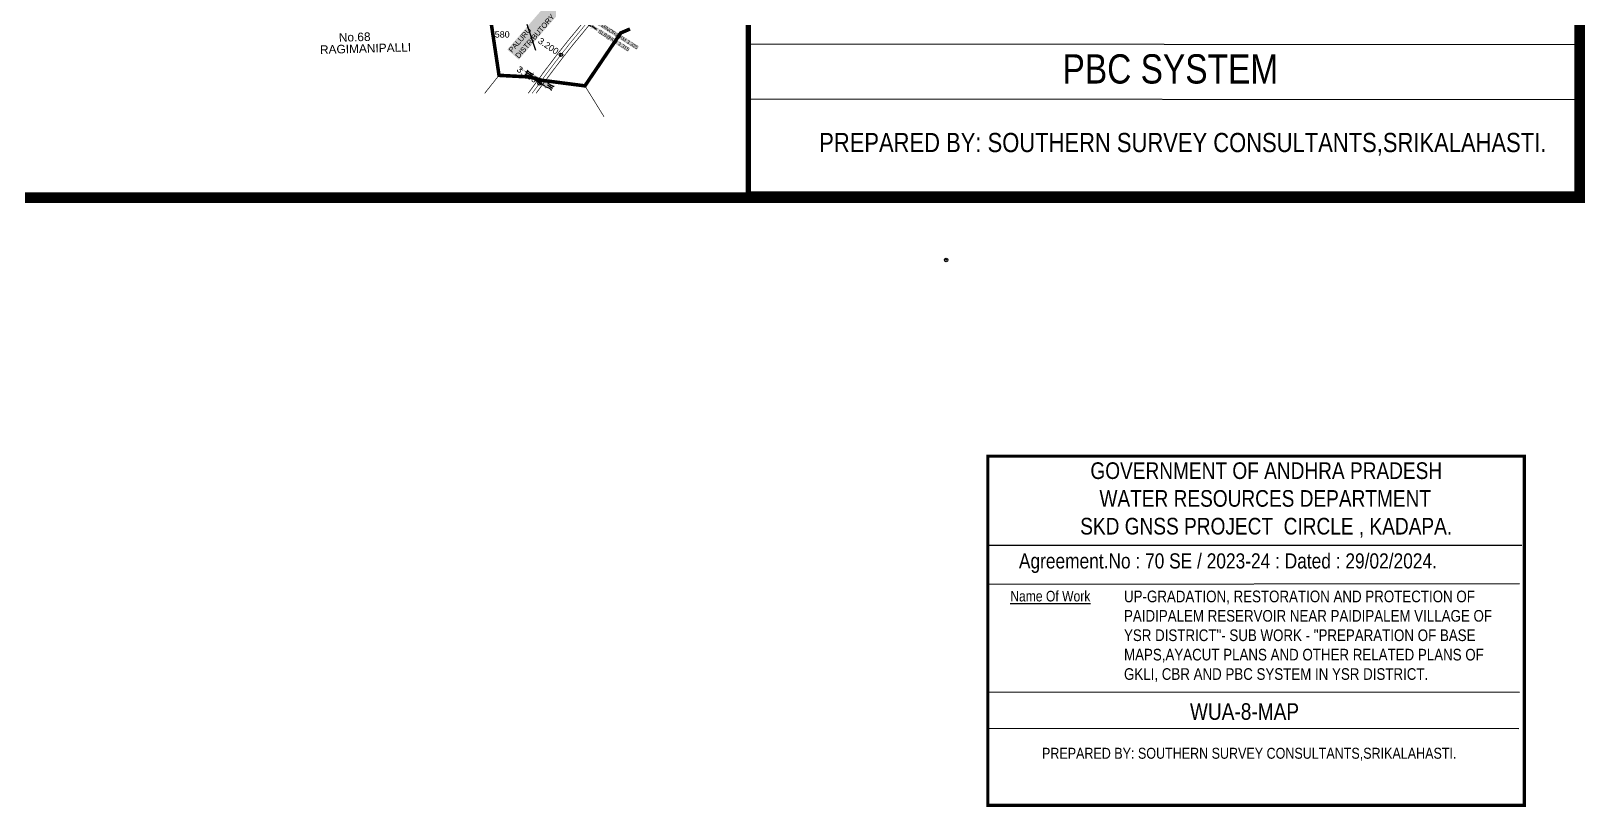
# Model space of a CAD drawing. Header units: inches. Extents: x 192867 to 224088, y 1602358 to 1617481.
# Drawn here: x 200567 to 204947, y 1602358 to 1604544 of the extents above; entities that cross this region are included whole.
import ezdxf
from ezdxf.enums import TextEntityAlignment as Align

# ---------------------------------------------------------------- set-up
doc = ezdxf.new("R2010")
doc.units = ezdxf.units.IN
doc.header["$LTSCALE"] = 15
doc.header["$MEASUREMENT"] = 0
doc.header["$PDMODE"] = 32
doc.header["$PDSIZE"] = 10
for name, pattern in [('ACAD_ISO02W100', [15, 12, -3]), ('ACAD_ISO03W100', [30, 12, -18]), ('HIDDEN2', [0.1875, 0.125, -0.0625])]:
    doc.linetypes.add(name, pattern=pattern)
for name, color, linetype in [('CANAL1', 7, 'Continuous'), ('CSMark', 72, 'Continuous'), ('FRAME 025', 7, 'Continuous'), ('PAPER SIZE', 5, 'Continuous'), ('PLOTS NO', 7, 'Continuous'), ('ROADS', 1, 'Continuous'), ('STRUCTURE', 5, 'Continuous'), ('text2', 7, 'Continuous'), ('TITLEBLOCK', 7, 'Continuous'), ('VILLAGE BOUNDRY', 5, 'Continuous')]:
    doc.layers.add(name, color=color, linetype=linetype)
doc.styles.add('ARIALN', font='ARIALN.TTF')
doc.styles.get("Standard").update_dxf_attribs({"font": 'arial.ttf'})
doc.dimstyles.get("Standard").update_dxf_attribs({"dimtxt": 0.18, "dimasz": 0.18, "dimexe": 0.18, "dimexo": 0.0625, "dimgap": 0.09, "dimtad": 0, "dimtih": 1, "dimtoh": 1, "dimdec": 4, "dimzin": 0, "dimdsep": 46, "dimtxsty": 'Standard', "dimcen": 0.09, "dimadec": 0, "dimazin": 0, "dimtfac": 1, "dimtdec": 4, "dimtofl": 0, "dimtmove": 0, "dimatfit": 3, "dimfxl": 1, "dimtolj": 1, "dimtzin": 0, "dimarcsym": 0})

# ---------------------------------------------------------------- blocks, each defined once
blk = doc.blocks.new('SP')
at = {"layer": 'STRUCTURE'}
h = blk.add_hatch(dxfattribs=at)
h.set_pattern_fill('DASH', color=256, scale=8, style=0)
edge = h.paths.add_edge_path()
edge.add_spline(control_points=[(769825.7, 1706742.1), (769825.3, 1706741.8), (769823.8, 1706740.8), (769820.9, 1706740.3), (769817, 1706739.7), (769811.4, 1706738.9), (769804, 1706739.7), (769798.4, 1706741), (769795.6, 1706741.6)], knot_values=[0, 0, 0, 0, 1.613557, 5.24513, 8.624976, 13.470124, 22.190216, 30.746377, 30.746377, 30.746377, 30.746377], degree=3, periodic=0)
edge.add_line((769795.6, 1706741.6), (769792.6, 1706739.6))
edge.add_line((769792.6, 1706739.6), (769732.6, 1706739.6))
edge.add_line((769732.6, 1706739.6), (769729.6, 1706741.6))
edge.add_spline(control_points=[(769729.6, 1706741.6), (769726.9, 1706740.9), (769721.3, 1706739.5), (769713.9, 1706738.5), (769708.3, 1706739.1), (769704.4, 1706739.6), (769701.5, 1706740), (769700, 1706741), (769699.5, 1706741.3)], knot_values=[0, 0, 0, 0, 8.556161, 17.276253, 22.121402, 25.501247, 29.13282, 30.746377, 30.746377, 30.746377, 30.746377], degree=3, periodic=0)
edge.add_line((769699.5, 1706741.3), (769699.5, 1706722.1))
edge.add_spline(control_points=[(769699.5, 1706722.1), (769700, 1706722.4), (769701.4, 1706723.4), (769704.3, 1706724), (769708.2, 1706724.5), (769713.8, 1706725.3), (769721.2, 1706724.5), (769726.8, 1706723.3), (769729.6, 1706722.6)], knot_values=[0, 0, 0, 0, 1.613557, 5.24513, 8.624976, 13.470124, 22.190216, 30.746377, 30.746377, 30.746377, 30.746377], degree=3, periodic=0)
edge.add_line((769729.6, 1706722.6), (769732.6, 1706724.6))
edge.add_line((769732.6, 1706724.6), (769792.6, 1706724.6))
edge.add_line((769792.6, 1706724.6), (769795.6, 1706722.6))
edge.add_spline(control_points=[(769795.6, 1706722.6), (769798.4, 1706723.3), (769803.9, 1706724.8), (769811.3, 1706725.8), (769817, 1706725.1), (769820.9, 1706724.7), (769823.8, 1706724.2), (769825.2, 1706723.3), (769825.7, 1706723)], knot_values=[0, 0, 0, 0, 8.556161, 17.276253, 22.121402, 25.501247, 29.13282, 30.746377, 30.746377, 30.746377, 30.746377], degree=3, periodic=0)
edge.add_line((769825.7, 1706723), (769825.7, 1706742.1))
h.paths.add_polyline_path([(769764.2, 1706732.1, -1), (769761.1, 1706732.1, -1)], flags=0)
h.paths.add_polyline_path([(769761.1, 1706732.1, 1), (769764.2, 1706732.1, 1)], flags=16)
at = {"layer": 'STRUCTURE', "const_width": 0.628}
for points in [[(769726.6, 1706747.6), (769726.6, 1706743.6), (769732.6, 1706739.6), (769792.6, 1706739.6), (769798.6, 1706743.6), (769798.6, 1706747.6)], [(769726.6, 1706716.6), (769726.6, 1706720.6), (769732.6, 1706724.6), (769792.6, 1706724.6), (769798.6, 1706720.6), (769798.6, 1706716.6)]]:
    blk.add_lwpolyline(points, dxfattribs=at)
at = {"layer": 'STRUCTURE', "color": 3}
blk.add_lwpolyline([(769732.6, 1706724.6), (769792.6, 1706724.6)], dxfattribs=at)
blk.add_lwpolyline([(769732.6, 1706724.6), (769792.6, 1706724.6)], dxfattribs=at)
at = {"layer": 'STRUCTURE', "color": 0}
blk.add_circle((769762.6, 1706732.1), 1.55, dxfattribs=at)
at = {"layer": 'STRUCTURE'}
for points in [[(769699.5, 1706741.3), (769700.9, 1706740.5), (769704.4, 1706739.6), (769707.8, 1706739.2), (769712.6, 1706738.8), (769721.3, 1706739.7), (769729.6, 1706741.6)], [(769825.7, 1706742.1), (769824.3, 1706741.3), (769820.8, 1706740.3), (769817.5, 1706739.8), (769812.7, 1706739.2), (769804, 1706739.9), (769795.6, 1706741.6)], [(769699.5, 1706722.1), (769700.9, 1706723), (769704.4, 1706724), (769707.7, 1706724.5), (769712.5, 1706725), (769721.2, 1706724.4), (769729.6, 1706722.6)], [(769825.7, 1706723), (769824.3, 1706723.8), (769820.8, 1706724.7), (769817.4, 1706725.1), (769812.6, 1706725.5), (769803.9, 1706724.6), (769795.6, 1706722.6)]]:
    blk.add_spline(points, degree=3, dxfattribs=at)
at = {"layer": 'STRUCTURE', "color": 0}
blk.add_text('STREAM', height=5, dxfattribs=at).set_placement((769684.3, 1706732.1), align=Align.MIDDLE_CENTER)
for points in [[(769727.4, 1706732.1), (769700.8, 1706732.1)], [(769824.4, 1706732.1), (769800.5, 1706732.1)]]:
    blk.add_leader(points, dimstyle='Standard', override={"dimasz": 10, "dimgap": 0.09, "dimtad": 0}, dxfattribs=at)
blk = doc.blocks.new('SLB')
at = {"layer": 'STRUCTURE'}
h = blk.add_hatch(dxfattribs=at)
h.set_pattern_fill('DOTS', color=6, scale=20, angle=320.37225, style=0)
h.set_pattern_definition([(320.372247934, (-159.4327, -72.9564), (1.2786241598, 0.5641323054), [0, -1.25])])
h.paths.add_polyline_path([(769699.5, 1706871.1), (769699.5, 1706861.1), (769729.1, 1706861.1), (769732.1, 1706863.1), (769792.1, 1706863.1), (769795.1, 1706861.1), (769824.7, 1706861.1), (769824.7, 1706871.1), (769795.1, 1706871.1), (769792.1, 1706869.1), (769732.1, 1706869.1), (769729.1, 1706871.1)])
at = {"layer": 'STRUCTURE', "color": 6, "linetype": 'ACAD_ISO02W100', "ltscale": 0.5, "const_width": 0.5}
for points in [[(769699.5, 1706871.1), (769729.1, 1706871.1)], [(769699.5, 1706861.1), (769729.1, 1706861.1)], [(769795.1, 1706871.1), (769824.7, 1706871.1)], [(769795.1, 1706861.1), (769824.7, 1706861.1)]]:
    blk.add_lwpolyline(points, dxfattribs=at)
at = {"layer": 'STRUCTURE', "color": 6, "const_width": 0.628}
for points in [[(769726.1, 1706877.1), (769726.1, 1706873.1), (769732.1, 1706869.1), (769792.1, 1706869.1), (769798.1, 1706873.1), (769798.1, 1706877.1)], [(769726.1, 1706855.1), (769726.1, 1706859.1), (769732.1, 1706863.1), (769792.1, 1706863.1), (769798.1, 1706859.1), (769798.1, 1706855.1)]]:
    blk.add_lwpolyline(points, dxfattribs=at)
at = {"layer": 'STRUCTURE', "color": 6}
blk.add_lwpolyline([(769732.1, 1706863.1), (769792.1, 1706863.1)], dxfattribs=at)
blk.add_lwpolyline([(769732.1, 1706863.1), (769792.1, 1706863.1)], dxfattribs=at)
at = {"layer": 'STRUCTURE', "color": 0}
blk.add_circle((769762.1, 1706866.1), 1.24, dxfattribs=at)
for points in [[(769703.8, 1706866), (769726.7, 1706866)], [(769818.6, 1706865.8), (769795.7, 1706865.8)]]:
    blk.add_leader(points, dimstyle='Standard', override={"dimasz": 10, "dimgap": 0.09, "dimtad": 0}, dxfattribs=at)

msp = doc.modelspace()

# ---------------------------------------------------------------- linework, layer by layer
at = {"layer": 'CANAL1', "color": 200, "const_width": 2}
for points in [[(201968.4, 1604368.7), (201989.7, 1604397.7), (202014.8, 1604431.7), (202049.9, 1604478), (202078.9, 1604514.8), (202113.3, 1604556.4), (202146.2, 1604596.7), (202186, 1604647.1), (202201, 1604666.5), (202208.9, 1604674.2), (202216.7, 1604679.5), (202230.8, 1604686.8), (202250.6, 1604694.1), (202289.1, 1604709.2), (202332.9, 1604725.1), (202352.5, 1604732.1), (202365.8, 1604735.9), (202376.2, 1604737), (202390.5, 1604734.8), (202405.8, 1604729.2), (202485.6, 1604701.1)], [(201990.7, 1604368.7), (202004.2, 1604387), (202029.2, 1604420.9), (202064.1, 1604467), (202092.9, 1604503.5), (202127.2, 1604545), (202160.2, 1604585.4), (202200.2, 1604636), (202214.4, 1604654.5), (202220.3, 1604660.2), (202226, 1604664.1), (202238.1, 1604670.3), (202257, 1604677.3), (202295.5, 1604692.4), (202339, 1604708.2), (202358, 1604715), (202369.1, 1604718.2), (202375.7, 1604718.8), (202386.1, 1604717.3), (202399.8, 1604712.3), (202479.6, 1604684.1)]]:
    msp.add_lwpolyline(points, dxfattribs=at)
at = {"layer": 'CANAL1', "color": 1, "linetype": 'HIDDEN2', "ltscale": 4, "const_width": 1.5}
msp.add_lwpolyline([(201979.6, 1604368.7), (201997, 1604392.4), (202022, 1604426.3), (202057, 1604472.5), (202085.9, 1604509.1), (202120.2, 1604550.7), (202153.2, 1604591.1), (202193.1, 1604641.5), (202207.7, 1604660.5), (202214.6, 1604667.2), (202221.3, 1604671.8), (202234.4, 1604678.5), (202253.8, 1604685.7), (202292.3, 1604700.8), (202336, 1604716.7), (202355.2, 1604723.6), (202367.5, 1604727.1), (202375.9, 1604727.9), (202388.3, 1604726), (202402.8, 1604720.7), (202482.6, 1604692.6)], dxfattribs=at)
at = {"layer": 'FRAME 025', "lineweight": -3}
for points, elevation in [([(202589.2, 1604507.6), (204932.3, 1604506.4)], 18.4), ([(202584, 1604352.8), (204928.3, 1604351.6)], 18.4), ([(203264.4, 1603095.1), (204769.1, 1603095.1)], 5.4), ([(203265.3, 1602985.9), (204762.9, 1602986.9)], 10.9), ([(203264.3, 1602682.1), (204762.7, 1602681.3)], 10.9), ([(203262.2, 1602579.6), (204760.7, 1602578.8)], 10.9)]:
    msp.add_lwpolyline(points, dxfattribs=dict(at, elevation=elevation))
at = {"layer": 'PAPER SIZE', "color": 5}
for points, const_width, elevation in [([(202588.7, 1605033.9), (204928.3, 1605033.9), (204928.3, 1604084.5), (202588.7, 1604084.5)], 15.7, 7.8), ([(203263.7, 1603346.3), (204775.9, 1603346.3), (204775.9, 1602362.3), (203263.7, 1602362.3)], 8.96, 5.4)]:
    msp.add_lwpolyline(points, close=True, dxfattribs=dict(at, const_width=const_width, elevation=elevation))
at = {"layer": 'text2', "color": 5, "const_width": 30}
msp.add_lwpolyline([(195040, 1616646.3), (204931.9, 1616646.3), (204931.9, 1604075), (195040, 1604075)], close=True, dxfattribs=at)
at = {"layer": 'text2', "color": 2, "linetype": 'Continuous'}
for p in [(202060.7, 1604477.1), (202000.4, 1604397)]:
    msp.add_point(p, dxfattribs=at)
at = {"layer": 'text2', "color": 3}
for p in [(202000, 1604405, 135), (201819.6, 1604071.3)]:
    msp.add_point(p, dxfattribs=at)
at = {"layer": 'text2', "color": 5}
msp.add_point((203146.4, 1603899), dxfattribs=at)
at = {"layer": 'VILLAGE BOUNDRY', "color": 5, "linetype": 'HIDDEN2', "ltscale": 14, "const_width": 10}
msp.add_lwpolyline([(202255.2, 1604549.8), (202229.2, 1604538.6), (202128.2, 1604389.6), (202006.8, 1604405.3), (201971.8, 1604414.7), (201886.1, 1604419.2), (201863.9, 1604567.1)], dxfattribs=at)
at = {"layer": 'VILLAGE BOUNDRY'}
msp.add_lwpolyline([(201964.6, 1604563.1), (201988.5, 1604490.3)], dxfattribs=at)
at = {"layer": 'VILLAGE BOUNDRY', "const_width": 1.93}
for points in [[(201886.1, 1604419.2), (201845.6, 1604368.5)], [(202128.2, 1604389.6), (202182.1, 1604302.5)]]:
    msp.add_lwpolyline(points, dxfattribs=at)

# ---------------------------------------------------------------- block references
at = {"layer": 'STRUCTURE', "color": 0, "xscale": 0.7, "yscale": 0.7, "zscale": 0.7}
for name, p, rotation in [('SLB', (-931658.4, 946978.1), 324.3880396596535), ('SP', (-882162.5, 868014.1, 135), 328.461463437841)]:
    msp.add_blockref(name, p, dxfattribs=dict(at, rotation=rotation))

# ---------------------------------------------------------------- texts
at = {"layer": 'CSMark', "color": 1}
for s, p in [('3.200', (201999.2, 1604519.5)), ('3.100', (201939, 1604439.4))]:
    msp.add_text(s, height=18, rotation=326.1011, dxfattribs=at).set_placement(p, align=Align.MIDDLE_LEFT)
at = {"layer": 'PLOTS NO'}
msp.add_text('580', height=18, dxfattribs=at).set_placement((201874.1, 1604525.6))
at = {"layer": 'ROADS', "linetype": 'ACAD_ISO03W100'}
for s, height, p in [('No.68', 23.97, (201434.9, 1604513.9)), ('RAGIMANIPALLI', 23.975, (201381.8, 1604479.5))]:
    msp.add_text(s, height=height, rotation=1.6121, dxfattribs=at).set_placement(p)
at = {"layer": 'STRUCTURE', "color": 5, "attachment_point": 1, "bg_fill": 1, "box_fill_scale": 1.1, "bg_fill_color": 7, "bg_fill_true_color": 16777215, "bg_fill_transparency": 0}
for s, insert, char_height, width, rotation in [('{\\C1;PALURU\\PDISTRIBUTORY}', (201911.5, 1604491.9), 15, 187.719, 49.0921), ('L/S MINOR@KM 3.325', (202156.8, 1604578.4), 10, 144.929, 327.6014), ('SLB@KM 3.315', (202170, 1604548.9), 10, 99.814, 327.6014)]:
    msp.add_mtext(s, dxfattribs=dict(at, insert=insert, char_height=char_height, width=width, rotation=rotation))
at = {"layer": 'TITLEBLOCK', "extrusion": (0.000201441, 0.004807, 0.999988), "style": 'ARIALN'}
msp.add_text('%%UName Of Work', height=29.809, rotation=359.9999, dxfattribs=at).set_placement((203327.1, 1602918.1, 7747.5))
at = {"layer": 'TITLEBLOCK', "extrusion": (0.000201441, 0.004807, 0.999988), "attachment_point": 1, "text_direction": (1, -1e-06, -0.000201), "style": 'ARIALN'}
for s, insert, char_height, width in [('\\pi660.97129;PBC SYSTEM', (202813.5, 1604478.5, -3.8), 82.338, 1915.55), ('PREPARED BY: SOUTHERN SURVEY CONSULTANTS,SRIKALAHASTI.', (202788.6, 1604257, -0.5), 54.039, 2346.894), ('\\pi53.87168;GOVERNMENT OF ANDHRA PRADESH  \\P\\pi79.40087;WATER RESOURCES DEPARTMENT      \\P\\pi25.17334;SKD GNSS PROJECT  CIRCLE , KADAPA.', (203499.1, 1603328.8, -1.7), 46.929, 1091.778), ('Agreement.No : 70 SE / 2023-24 : Dated : 29/02/2024.', (203351.5, 1603072.3, 3), 42.626, 1375.921), ('UP-GRADATION, RESTORATION AND PROTECTION OF PAIDIPALEM RESERVOIR NEAR PAIDIPALEM VILLAGE OF YSR DISTRICT"- SUB WORK - "PREPARATION OF BASE MAPS,AYACUT PLANS AND OTHER RELATED PLANS OF GKLI, CBR AND PBC SYSTEM IN YSR DISTRICT.', (203647.7, 1602967.3, 4), 32.7894, 1058.401), ('\\pi393.65804;WUA-8-MAP', (203439.9, 1602650.1, -1.7), 46.929, 1091.778), ('PREPARED BY: SOUTHERN SURVEY CONSULTANTS,SRIKALAHASTI.', (203416.5, 1602524.4, 0.1), 30.8, 1337.624)]:
    msp.add_mtext(s, dxfattribs=dict(at, insert=insert, char_height=char_height, width=width))

doc.saveas('drawing.dxf')
